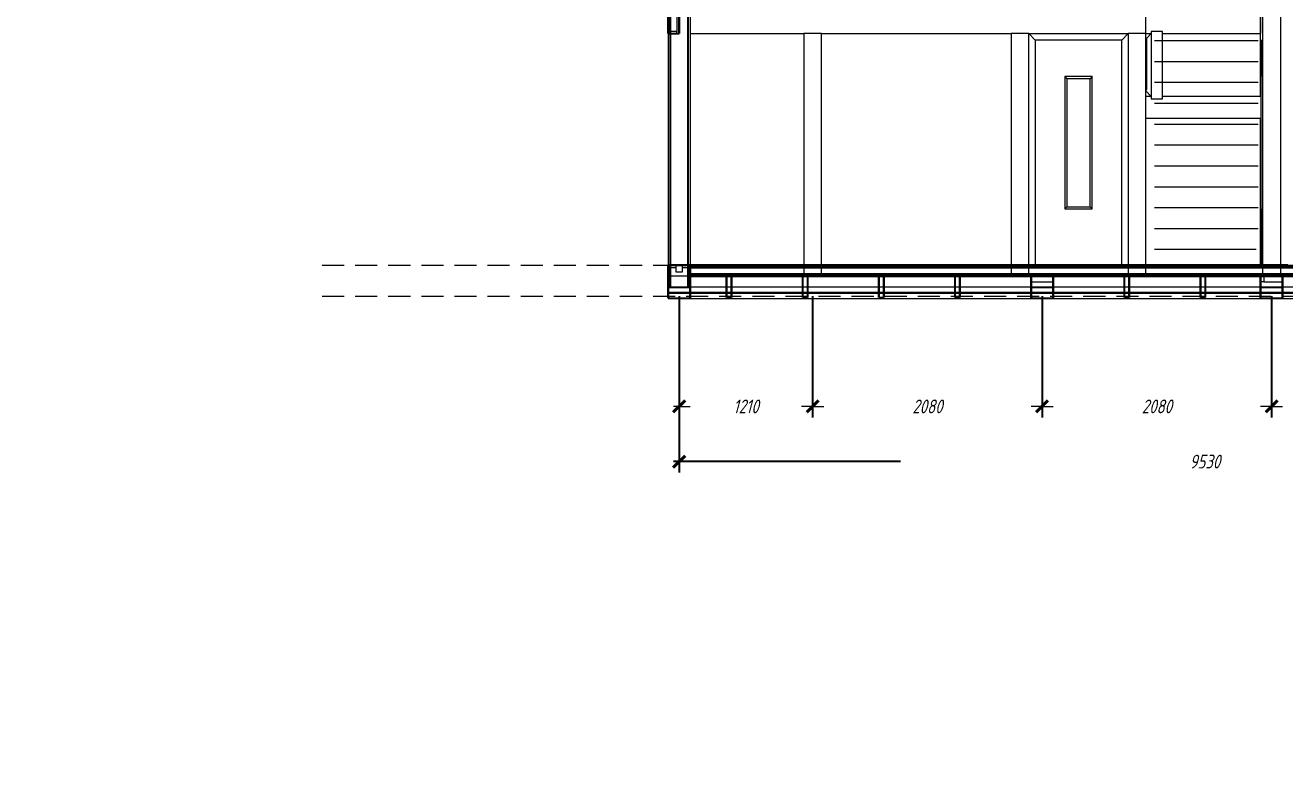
# Model space of a CAD drawing. Header units: millimetres. Extents: x 0 to 6720, y 0 to 297.
# Drawn here: x 5023.4 to 5251.8, y 0 to 136.5 of the extents above; entities that cross this region are included whole.
import ezdxf

# ---------------------------------------------------------------- set-up
doc = ezdxf.new("R2010")
doc.units = ezdxf.units.MM
for name, pattern in [('K5LT32768', [0]), ('K5LT_BASIC', [0]), ('K5LT_DASHED', [6, 4, -2]), ('K5LT_THIN', [0])]:
    doc.linetypes.add(name, pattern=pattern)
doc.layers.add('Системный слой', color=7, linetype='Continuous')
doc.styles.add('KDIMTEXTSTYLE', font='GOST_AU.SHX', dxfattribs={"width": 0.96, "oblique": 15, "height": 5})
doc.dimstyles.new('KDIMSTYLE (0.02)', dxfattribs={"dimtxt": 5, "dimasz": 1, "dimexe": 2, "dimexo": 0, "dimgap": 1, "dimtad": 1, "dimlfac": 50, "dimtxsty": 'KDIMTEXTSTYLE', "dimsah": 1, "dimcen": 0, "dimdle": 1, "dimadec": 0, "dimazin": 0, "dimtfac": 0.667, "dimtmove": 0, "dimatfit": 3, "dimfxl": 0, "dimtvp": 1, "dimtolj": 1, "dimtzin": 0, "dimarcsym": 0})

# ---------------------------------------------------------------- blocks, each defined once
blk = doc.blocks.new('U62')
at = {"layer": 'Системный слой', "color": 7, "linetype": 'K5LT32768', "lineweight": 18}
for p, q in [((5141.58, 138.94), (5141.58, 135.34)), ((5143.98, 138.94), (5143.98, 134.94)), ((5226.58, 134.94), (5226.58, 138.94)), ((5247.38, 134.94), (5247.38, 138.94)), ((5247.44, 134.94), (5247.44, 138.94)), ((5247.78, 133.78), (5247.78, 138.94)), ((5250.98, 138.94), (5250.98, 92.94)), ((5140.38, 135.34), (5139.98, 135.34)), ((5139.98, 134.94), (5139.98, 92.94)), ((5141.58, 135.34), (5140.38, 135.34)), ((5141.58, 134.94), (5141.58, 135.34)), ((5143.98, 134.94), (5164.58, 134.94)), ((5143.98, 134.94), (5143.98, 92.94)), ((5167.78, 134.94), (5164.58, 134.94)), ((5164.58, 134.94), (5164.58, 92.94)), ((5167.78, 134.94), (5202.18, 134.94)), ((5167.78, 92.94), (5167.78, 134.94)), ((5205.38, 134.94), (5202.18, 134.94)), ((5202.18, 134.94), (5202.18, 92.94)), ((5205.38, 92.94), (5205.38, 134.94)), ((5206.54, 133.78), (5205.38, 134.94)), ((5205.38, 134.94), (5223.38, 134.94)), ((5222.22, 133.78), (5223.38, 134.94)), ((5223.38, 134.94), (5223.38, 92.94)), ((5226.58, 134.94), (5223.38, 134.94)), ((5226.58, 134.94), (5227.58, 134.94)), ((5226.58, 134.14), (5226.58, 134.94)), ((5227.58, 134.94), (5226.78, 134.14)), ((5227.58, 135.34), (5227.58, 134.94)), ((5229.58, 135.34), (5227.58, 135.34)), ((5227.58, 134.94), (5227.58, 123.54)), ((5229.58, 134.94), (5229.58, 135.34)), ((5229.58, 134.94), (5247.38, 134.94)), ((5229.58, 123.54), (5229.58, 134.94)), ((5247.44, 134.94), (5247.38, 134.94)), ((5247.38, 123.54), (5247.38, 134.94)), ((5222.22, 133.78), (5206.54, 133.78)), ((5206.54, 133.78), (5206.54, 92.94)), ((5222.22, 92.94), (5222.22, 133.78)), ((5226.58, 133.94), (5226.78, 134.14)), ((5226.78, 134.14), (5226.58, 134.14)), ((5226.58, 133.94), (5226.58, 134.14)), ((5226.58, 125), (5226.58, 133.94)), ((5226.78, 124.8), (5226.78, 134.14)), ((5228.18, 133.7), (5246.98, 133.7)), ((5247.52, 133.78), (5247.52, 127.16)), ((5247.52, 133.78), (5247.78, 133.78)), ((5247.78, 92.94), (5247.78, 133.78)), ((5228.18, 129.91), (5246.98, 129.91)), ((5216.88, 127.16), (5211.88, 127.16)), ((5211.88, 127.16), (5211.88, 103.16)), ((5211.88, 127.16), (5212.28, 126.76)), ((5212.28, 126.76), (5212.28, 103.56)), ((5216.48, 126.76), (5212.28, 126.76)), ((5216.88, 127.16), (5216.48, 126.76)), ((5216.48, 103.56), (5216.48, 126.76)), ((5216.88, 103.16), (5216.88, 127.16)), ((5228.18, 126.12), (5246.98, 126.12)), ((5247.52, 127.16), (5247.42, 127.16)), ((5247.42, 127.16), (5247.42, 123.54)), ((5247.52, 103.16), (5247.52, 127.16)), ((5226.58, 125), (5226.78, 124.8)), ((5226.58, 124.8), (5226.58, 125)), ((5226.58, 124.8), (5226.78, 124.8)), ((5226.58, 124.54), (5226.58, 124.8)), ((5227.58, 123.54), (5226.58, 124.54)), ((5226.58, 123.54), (5226.58, 124.54)), ((5227.58, 123.54), (5226.58, 123.54)), ((5226.58, 119.54), (5226.58, 123.54)), ((5227.58, 123.54), (5227.58, 123.14)), ((5229.58, 123.14), (5229.58, 123.54)), ((5247.38, 123.54), (5229.58, 123.54)), ((5247.42, 123.54), (5247.38, 123.54)), ((5247.42, 123.54), (5247.42, 119.54)), ((5227.58, 123.14), (5229.58, 123.14)), ((5228.18, 122.34), (5246.98, 122.34)), ((5247.38, 119.54), (5226.58, 119.54)), ((5226.58, 92.94), (5226.58, 119.54)), ((5247.38, 92.94), (5247.38, 119.54)), ((5247.38, 119.54), (5247.42, 119.54)), ((5247.42, 119.54), (5247.42, 103.16)), ((5228.18, 118.55), (5246.98, 118.55)), ((5228.18, 114.76), (5246.98, 114.76)), ((5228.18, 110.98), (5246.98, 110.98)), ((5228.18, 107.19), (5246.98, 107.19)), ((5211.88, 103.16), (5212.28, 103.56)), ((5211.88, 103.16), (5216.88, 103.16)), ((5212.28, 103.56), (5216.48, 103.56)), ((5216.88, 103.16), (5216.48, 103.56)), ((5228.18, 103.4), (5246.98, 103.4)), ((5247.52, 103.16), (5247.42, 103.16)), ((5247.52, 103.16), (5247.52, 92.94)), ((5228.18, 99.62), (5246.98, 99.62)), ((5228.18, 95.83), (5246.58, 95.83)), ((5139.98, 92.54), (5140.38, 92.54)), ((5140.38, 92.54), (5141.38, 92.54)), ((5141.38, 92.94), (5141.38, 92.54)), ((5141.38, 92.54), (5141.38, 91.74)), ((5141.38, 91.74), (5142.58, 91.74)), ((5142.58, 92.54), (5142.58, 92.94)), ((5142.58, 92.54), (5143.58, 92.54)), ((5142.58, 91.74), (5142.58, 92.54)), ((5164.58, 92.94), (5164.58, 92.74)), ((5164.58, 92.74), (5164.58, 92.54)), ((5164.58, 92.54), (5164.58, 91.34)), ((5167.78, 92.74), (5167.78, 92.94)), ((5167.78, 92.54), (5167.78, 92.74)), ((5167.78, 91.34), (5167.78, 92.54)), ((5202.18, 92.94), (5202.18, 92.74)), ((5202.18, 92.74), (5202.18, 92.54)), ((5202.18, 92.54), (5202.18, 91.34)), ((5205.38, 92.74), (5205.38, 92.94)), ((5205.38, 92.54), (5205.38, 92.74)), ((5205.38, 91.34), (5205.38, 92.54)), ((5223.38, 92.94), (5223.38, 92.74)), ((5223.38, 92.74), (5223.38, 92.54)), ((5223.38, 92.54), (5223.38, 91.34)), ((5226.58, 92.74), (5226.58, 92.94)), ((5226.58, 92.54), (5226.58, 92.74)), ((5226.58, 91.34), (5226.58, 92.54)), ((5247.78, 92.74), (5247.78, 92.94)), ((5247.78, 92.54), (5247.78, 92.74)), ((5247.78, 91.34), (5247.78, 92.54)), ((5250.98, 92.94), (5250.98, 92.74)), ((5250.98, 92.74), (5250.98, 92.54)), ((5250.98, 92.54), (5250.98, 91.34)), ((5140.38, 90.94), (5139.98, 90.94)), ((5143.58, 90.94), (5140.38, 90.94)), ((5143.98, 90.94), (5143.58, 90.94)), ((5164.58, 91.34), (5164.58, 90.94)), ((5167.78, 90.94), (5167.78, 91.34)), ((5202.18, 91.34), (5202.18, 90.94)), ((5205.38, 90.94), (5205.38, 91.34)), ((5205.78, 89.94), (5209.78, 89.94)), ((5223.38, 91.34), (5223.38, 90.94)), ((5226.58, 90.94), (5226.58, 91.34)), ((5247.98, 89.94), (5247.38, 89.94)), ((5247.78, 90.94), (5247.78, 91.34)), ((5247.98, 90.94), (5247.98, 89.94)), ((5247.98, 89.94), (5251.38, 89.94)), ((5250.98, 91.34), (5250.98, 90.94)), ((5150.58, 88.94), (5143.98, 88.94)), ((5143.98, 86.94), (5205.78, 86.94)), ((5151.48, 88.94), (5150.58, 88.94)), ((5164.38, 88.94), (5151.48, 88.94)), ((5165.28, 88.94), (5164.38, 88.94)), ((5178.18, 88.94), (5165.28, 88.94)), ((5179.08, 88.94), (5178.18, 88.94)), ((5191.98, 88.94), (5179.08, 88.94)), ((5192.88, 88.94), (5191.98, 88.94)), ((5205.78, 88.94), (5192.88, 88.94)), ((5222.68, 88.94), (5209.78, 88.94)), ((5209.78, 86.94), (5247.38, 86.94)), ((5223.58, 88.94), (5222.68, 88.94)), ((5236.48, 88.94), (5223.58, 88.94)), ((5237.38, 88.94), (5236.48, 88.94)), ((5247.38, 88.94), (5237.38, 88.94)), ((5264.28, 88.94), (5251.38, 88.94)), ((5251.38, 86.94), (5330.58, 86.94))]:
    blk.add_line(p, q, dxfattribs=at)
at = {"layer": 'Системный слой', "color": 5, "linetype": 'K5LT_BASIC', "const_width": 0.4}
for points in [[(5143.58, 143.74), (5143.58, 92.94)], [(5139.98, 135.34), (5139.98, 138.94)], [(5140.38, 135.34), (5140.38, 138.94)], [(5141.98, 138.94), (5141.98, 134.94)], [(5139.98, 135.34), (5139.98, 134.94)], [(5140.38, 134.94), (5139.98, 134.94)], [(5140.38, 134.94), (5140.38, 135.34)], [(5141.58, 134.94), (5140.38, 134.94)], [(5140.38, 92.94), (5140.38, 134.94)], [(5141.98, 134.94), (5141.58, 134.94)], [(5139.98, 92.54), (5139.98, 92.94)], [(5139.98, 92.94), (5140.38, 92.94)], [(5139.98, 92.54), (5139.98, 90.94)], [(5140.38, 92.94), (5141.38, 92.94)], [(5140.38, 92.54), (5140.38, 92.94)], [(5140.38, 92.54), (5140.38, 90.94)], [(5141.38, 92.94), (5142.58, 92.94)], [(5142.58, 92.94), (5143.58, 92.94)], [(5143.58, 92.54), (5143.58, 92.94)], [(5143.58, 92.94), (5143.98, 92.94)], [(5143.58, 92.54), (5143.58, 90.94)], [(5143.98, 92.74), (5143.98, 92.94)], [(5164.58, 92.94), (5143.98, 92.94)], [(5143.98, 92.54), (5143.98, 92.74)], [(5143.98, 92.74), (5164.58, 92.74)], [(5143.98, 91.34), (5143.98, 92.54)], [(5143.98, 92.54), (5164.58, 92.54)], [(5143.98, 90.94), (5143.98, 91.34)], [(5164.58, 91.34), (5143.98, 91.34)], [(5164.58, 92.94), (5167.78, 92.94)], [(5167.78, 92.74), (5164.58, 92.74)], [(5167.78, 92.54), (5164.58, 92.54)], [(5167.78, 91.34), (5164.58, 91.34)], [(5202.18, 92.94), (5167.78, 92.94)], [(5167.78, 92.74), (5202.18, 92.74)], [(5167.78, 92.54), (5202.18, 92.54)], [(5202.18, 91.34), (5167.78, 91.34)], [(5202.18, 92.94), (5205.38, 92.94)], [(5205.38, 92.74), (5202.18, 92.74)], [(5205.38, 92.54), (5202.18, 92.54)], [(5205.38, 91.34), (5202.18, 91.34)], [(5206.54, 92.94), (5205.38, 92.94)], [(5205.38, 92.74), (5223.38, 92.74)], [(5205.38, 92.54), (5223.38, 92.54)], [(5223.38, 91.34), (5205.38, 91.34)], [(5222.22, 92.94), (5206.54, 92.94)], [(5222.22, 92.94), (5223.38, 92.94)], [(5223.38, 92.94), (5226.58, 92.94)], [(5226.58, 92.74), (5223.38, 92.74)], [(5226.58, 92.54), (5223.38, 92.54)], [(5226.58, 91.34), (5223.38, 91.34)], [(5247.38, 92.94), (5226.58, 92.94)], [(5226.58, 92.74), (5247.78, 92.74)], [(5226.58, 92.54), (5247.78, 92.54)], [(5226.58, 91.34), (5247.78, 91.34)], [(5247.52, 92.94), (5247.38, 92.94)], [(5247.52, 92.94), (5247.78, 92.94)], [(5247.78, 92.94), (5250.98, 92.94)], [(5250.98, 92.74), (5247.78, 92.74)], [(5250.98, 92.54), (5247.78, 92.54)], [(5250.98, 91.34), (5247.78, 91.34)], [(5252.38, 92.94), (5250.98, 92.94)], [(5250.98, 92.74), (5272.98, 92.74)], [(5250.98, 92.54), (5272.98, 92.54)], [(5272.98, 91.34), (5250.98, 91.34)], [(5139.98, 90.94), (5139.98, 88.94)], [(5139.98, 87.94), (5139.98, 88.94)], [(5139.98, 88.94), (5140.38, 88.94)], [(5140.38, 88.94), (5140.38, 90.94)], [(5143.58, 88.94), (5140.38, 88.94)], [(5143.58, 90.94), (5143.58, 88.94)], [(5143.58, 88.94), (5143.98, 88.94)], [(5143.98, 90.94), (5143.98, 88.94)], [(5150.58, 90.94), (5143.98, 90.94)], [(5143.98, 88.94), (5143.98, 87.94)], [(5150.58, 90.94), (5151.48, 90.94)], [(5150.58, 88.94), (5150.58, 90.94)], [(5150.58, 87.94), (5150.58, 88.94)], [(5151.48, 90.94), (5151.48, 88.94)], [(5151.48, 90.94), (5164.38, 90.94)], [(5151.48, 88.94), (5151.48, 87.94)], [(5164.38, 90.94), (5164.58, 90.94)], [(5164.38, 88.94), (5164.38, 90.94)], [(5164.38, 87.94), (5164.38, 88.94)], [(5164.58, 90.94), (5165.28, 90.94)], [(5165.28, 90.94), (5165.28, 88.94)], [(5165.28, 90.94), (5167.78, 90.94)], [(5165.28, 88.94), (5165.28, 87.94)], [(5167.78, 90.94), (5178.18, 90.94)], [(5178.18, 90.94), (5179.08, 90.94)], [(5178.18, 88.94), (5178.18, 90.94)], [(5178.18, 87.94), (5178.18, 88.94)], [(5179.08, 90.94), (5179.08, 88.94)], [(5179.08, 90.94), (5191.98, 90.94)], [(5179.08, 88.94), (5179.08, 87.94)], [(5191.98, 90.94), (5192.88, 90.94)], [(5191.98, 88.94), (5191.98, 90.94)], [(5191.98, 87.94), (5191.98, 88.94)], [(5192.88, 90.94), (5192.88, 88.94)], [(5192.88, 90.94), (5202.18, 90.94)], [(5192.88, 88.94), (5192.88, 87.94)], [(5202.18, 90.94), (5205.38, 90.94)], [(5205.38, 90.94), (5205.78, 90.94)], [(5205.78, 90.94), (5209.78, 90.94)], [(5205.78, 89.94), (5205.78, 90.94)], [(5205.78, 88.94), (5205.78, 89.94)], [(5205.78, 87.94), (5205.78, 88.94)], [(5205.78, 88.94), (5209.78, 88.94)], [(5209.78, 90.94), (5209.78, 89.94)], [(5209.78, 90.94), (5222.68, 90.94)], [(5209.78, 89.94), (5209.78, 88.94)], [(5209.78, 88.94), (5209.78, 87.94)], [(5222.68, 90.94), (5223.38, 90.94)], [(5222.68, 88.94), (5222.68, 90.94)], [(5222.68, 87.94), (5222.68, 88.94)], [(5223.38, 90.94), (5223.58, 90.94)], [(5223.58, 90.94), (5223.58, 88.94)], [(5223.58, 90.94), (5226.58, 90.94)], [(5223.58, 88.94), (5223.58, 87.94)], [(5236.48, 90.94), (5226.58, 90.94)], [(5236.48, 90.94), (5237.38, 90.94)], [(5236.48, 88.94), (5236.48, 90.94)], [(5236.48, 87.94), (5236.48, 88.94)], [(5237.38, 90.94), (5237.38, 88.94)], [(5237.38, 90.94), (5247.38, 90.94)], [(5237.38, 88.94), (5237.38, 87.94)], [(5247.78, 90.94), (5247.38, 90.94)], [(5247.38, 89.94), (5247.38, 90.94)], [(5247.38, 89.94), (5247.38, 88.94)], [(5247.38, 87.94), (5247.38, 88.94)], [(5247.38, 88.94), (5251.38, 88.94)], [(5247.78, 90.94), (5247.98, 90.94)], [(5250.98, 90.94), (5247.98, 90.94)], [(5250.98, 90.94), (5251.38, 90.94)], [(5251.38, 89.94), (5251.38, 90.94)], [(5251.38, 90.94), (5264.28, 90.94)], [(5251.38, 88.94), (5251.38, 89.94)], [(5251.38, 88.94), (5251.38, 87.94)], [(5139.98, 86.94), (5139.98, 87.94)], [(5139.98, 87.94), (5143.98, 87.94)], [(5143.98, 86.94), (5139.98, 86.94)], [(5143.98, 87.94), (5143.98, 86.94)], [(5150.58, 87.94), (5143.98, 87.94)], [(5150.58, 87.04), (5150.58, 87.94)], [(5151.48, 87.94), (5150.58, 87.94)], [(5151.48, 87.04), (5150.58, 87.04)], [(5151.48, 87.94), (5151.48, 87.04)], [(5164.38, 87.94), (5151.48, 87.94)], [(5164.38, 87.04), (5164.38, 87.94)], [(5165.28, 87.94), (5164.38, 87.94)], [(5165.28, 87.04), (5164.38, 87.04)], [(5165.28, 87.94), (5165.28, 87.04)], [(5178.18, 87.94), (5165.28, 87.94)], [(5178.18, 87.04), (5178.18, 87.94)], [(5179.08, 87.94), (5178.18, 87.94)], [(5179.08, 87.04), (5178.18, 87.04)], [(5179.08, 87.94), (5179.08, 87.04)], [(5191.98, 87.94), (5179.08, 87.94)], [(5191.98, 87.04), (5191.98, 87.94)], [(5192.88, 87.94), (5191.98, 87.94)], [(5192.88, 87.04), (5191.98, 87.04)], [(5192.88, 87.94), (5192.88, 87.04)], [(5205.78, 87.94), (5192.88, 87.94)], [(5205.78, 86.94), (5205.78, 87.94)], [(5205.78, 87.94), (5209.78, 87.94)], [(5209.78, 86.94), (5205.78, 86.94)], [(5209.78, 87.94), (5209.78, 86.94)], [(5209.78, 87.94), (5222.68, 87.94)], [(5222.68, 87.04), (5222.68, 87.94)], [(5222.68, 87.94), (5223.58, 87.94)], [(5223.58, 87.04), (5222.68, 87.04)], [(5223.58, 87.94), (5223.58, 87.04)], [(5223.58, 87.94), (5236.48, 87.94)], [(5236.48, 87.04), (5236.48, 87.94)], [(5236.48, 87.94), (5237.38, 87.94)], [(5237.38, 87.04), (5236.48, 87.04)], [(5237.38, 87.94), (5237.38, 87.04)], [(5237.38, 87.94), (5247.38, 87.94)], [(5247.38, 86.94), (5247.38, 87.94)], [(5247.38, 87.94), (5251.38, 87.94)], [(5251.38, 86.94), (5247.38, 86.94)], [(5251.38, 87.94), (5251.38, 86.94)], [(5264.28, 87.94), (5251.38, 87.94)]]:
    blk.add_lwpolyline(points, dxfattribs=at)
blk = doc.blocks.new('U68')
at = {"layer": 'Системный слой', "color": 7, "linetype": 'K5LT_DASHED', "lineweight": 18}
for p, q in [((5077.25, 92.94), (5417.25, 92.94)), ((5077.25, 87.34), (5417.25, 87.34))]:
    blk.add_line(p, q, dxfattribs=at)
blk = doc.blocks.new('KDIMARROW_03')
at = {"layer": 'Системный слой', "color": 0, "linetype": 'K5LT_BASIC', "lineweight": 40}
blk.add_line((-1.06, -1.06), (1.06, 1.06), dxfattribs=at)
at = {"layer": 'Системный слой', "color": 0, "linetype": 'K5LT_THIN', "lineweight": 18}
for q in [(-1, 0), (2, 0)]:
    blk.add_line((0, 0), q, dxfattribs=at)

msp = doc.modelspace()

# ---------------------------------------------------------------- block references
at = {"layer": 'Системный слой'}
for name in ['U62', 'U68']:
    msp.add_blockref(name, (0, 0), dxfattribs=at)

# ---------------------------------------------------------------- dimensions: what is measured, and where the dimension line sits
at = {"layer": 'Системный слой', "color": 7}
for base, p1, p2, location in [((5141.98, 67.34244), (5166.18, 87.34244), (5141.98, 87.34244), (5154.08, 67.34244)), ((5141.98, 57.34244), (5332.58, 87.34244), (5141.98, 87.34244), (5237.28, 57.34244)), ((5166.18, 67.34244), (5207.78, 87.34244), (5166.18, 87.34244), (5186.98, 67.34244)), ((5207.78, 67.34244), (5249.38, 87.34244), (5207.78, 87.34244), (5228.58, 67.34244)), ((5249.38, 67.34244), (5290.98, 87.34244), (5249.38, 87.34244), (5270.18, 67.34244))]:
    msp.add_linear_dim(base=base, p1=p1, p2=p2, location=location, dimstyle='KDIMSTYLE (0.02)', override={"dimexo": 0, "dimpost": '\\H2.5;\\W0.965;\\Q15;<>', "dimblk1": 'KDIMARROW_03', "dimblk2": 'KDIMARROW_03', "dimse1": 0, "dimse2": 0, "dimclrt": 7, "dimtolj": 1}, dxfattribs=at).render()

doc.saveas('drawing.dxf')
